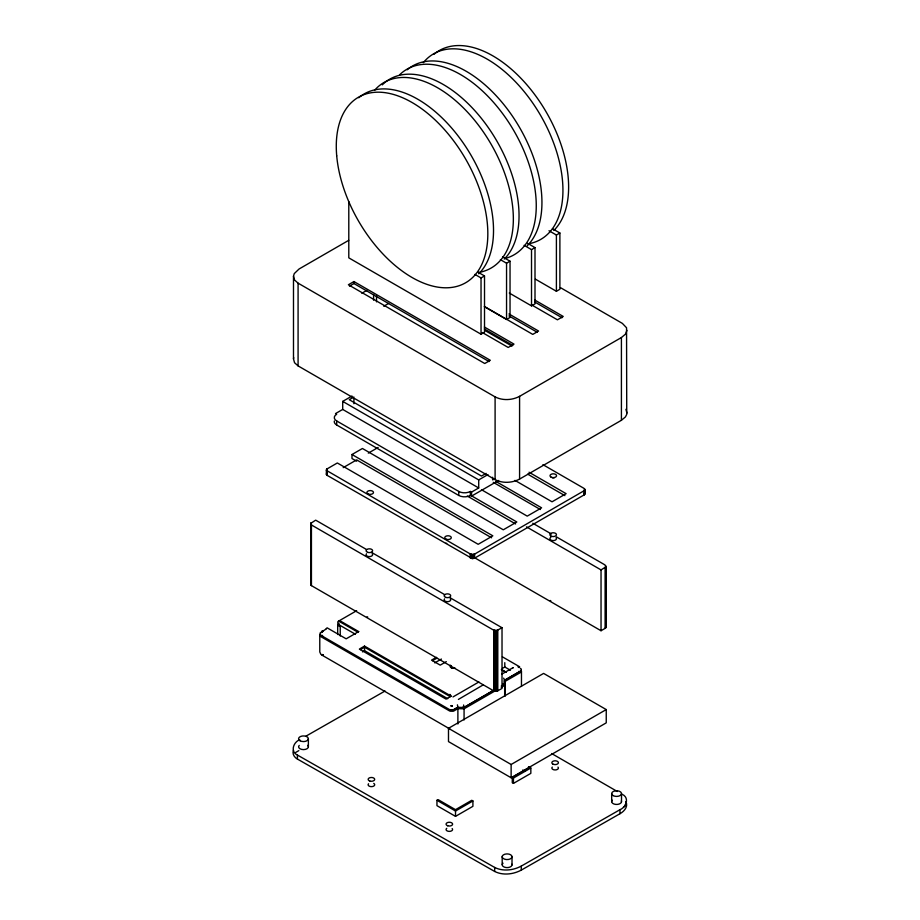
<?xml version="1.0" encoding="UTF-8"?>
<svg xmlns="http://www.w3.org/2000/svg" width="920" height="920" viewBox="0 0 920 920"><rect width="100%" height="100%" fill="white"/><g stroke="black" fill="none" stroke-linecap="round" stroke-linejoin="round"><path stroke-width="1.38" d="M308.384 746.752L308.384 738.714M502.193 864.581L502.193 856.543M512.014 864.972L512.014 856.934A4.922 2.841 0 0 0 504.942 854.185A4.922 2.841 0 0 0 504.355 859.096A4.922 2.841 0 0 0 512.014 856.934M611.673 801.619L611.673 793.592M621.518 801.619L621.518 793.592M322.92 631.499L321.897 631.396L322.966 631.431M458.39 699.43L483.207 684.894M320.93 654.431L319.78 651.969L319.78 634.972L320.666 633.845M521.134 670.312L521.26 671.841A3.024 1.748 0 0 1 520.57 672.462L504.666 681.639L504.666 695.6M326.117 629.038L320.16 632.903L320.103 634.662A3.921 2.265 0 0 0 320.896 635.317L449.19 709.389A3.921 2.265 0 0 0 450.34 709.849M450.903 705.812L452.168 705.847M512.693 668.069L513.303 667.598M366.608 549.562L315.675 520.156L310.868 523.296L311.719 525.124L493.419 630.028L496.995 630.442L502.021 627.739L502.021 688.424L497.375 691.012L493.741 690.874L311.431 585.626L310.753 584.476L311.431 583.314M542.926 464.657L583.947 488.336L584.66 490.406L474.593 554.127L472.592 554.518L470.269 553.966L326.37 470.338L327.025 468.935L337.329 462.978L478.181 544.306L492.844 535.831L351.992 454.514L351.992 458.539L356.638 461.207M584.913 489.681L584.234 494.845L474.593 558.153L472.167 558.52L327.301 475.444L326.347 474.11L327.025 472.949M560.429 287.627L622.38 323.403L626.554 327.773L626.738 414.402L625.393 416.955L621.414 420.291L519.582 479.078C512.153 483.023 502.642 483.541 495.098 479.63L298.08 365.895L294.549 362.733L293.491 358.938L293.491 276.195L294.262 273.596L299.046 269.008L348.726 240.327M293.491 358.938L293.733 357.627M626.969 330.349L625.393 334.213L621.414 337.536L519.582 396.336C512.153 400.28 502.642 400.798 495.098 396.888L298.08 283.153L294.549 279.99L293.491 276.195M293.457 750.248C292.008 753.721 294.308 757.47 297.424 759.069L494.672 871.458C502.975 875.644 513.279 874.391 521.284 870.113L619.942 813.728C624.047 811.567 628.556 806.518 625.818 801.688M519.018 671.278L518.834 671.772A3.024 1.748 0 0 1 518.132 672.394L504.079 680.512M474.317 557.577L601.036 630.74L605.279 628.268L605.855 626.623M326.174 628.728L327.117 627.831L346.161 638.825L358.697 631.591L340.71 621.207A2.852 2.334 -60 0 0 340.032 620.977C338.399 620.425 336.375 622.943 338.962 623.415L338.962 626.094L340.239 626.831L340.239 636.007M526.493 526.872L601.036 569.905L605.716 566.996L605.004 564.938L556.462 536.912M322.621 631.741L321.942 631.258L322.954 631.189M299.759 739.692C293.411 742.049 290.018 751.72 297.424 755.056L494.672 867.445C502.975 871.619 513.279 870.377 521.284 866.099L619.942 809.715C626.175 807.311 629.74 797.72 622.276 794.351M450.995 705.95L452.18 705.95L451.559 705.582M322.92 654.902L321.919 654.58L322.621 655.005M518.27 666.862C519.098 667.678 518.535 666.356 518.684 667.437M518.558 667.276L518.822 667.471M446.763 828.345L446.487 828.552A3.277 1.897 0 0 0 449.328 831.393A3.277 1.897 0 0 0 452.168 828.552M518.615 666.712L519.328 667.138L518.305 666.896M353.935 281.555L348.369 284.763L484.748 363.503L490.325 360.295L353.935 281.555L353.935 283.532L489.083 361.56M349.485 286.108L353.935 283.532M361.824 293.261L366.723 290.433M383.755 306.245L388.585 303.462M474.858 274.378L481.034 277.943L484.518 275.942L484.518 332.189L481.034 334.202L348.795 257.853L348.795 201.595M500.376 259.647L506.552 263.212L510.036 261.2L510.036 317.457L506.552 319.47L484.311 306.624M548.987 230.748L556.404 235.025L559.889 233.013L559.889 289.271L556.404 291.283L535.394 279.151M524.101 245.329L531.518 249.619L535.003 247.606L535.003 303.865L531.518 305.877L509.277 293.031M342.711 401.396L478.71 479.918L478.71 487.956L342.711 409.434L342.711 401.396L351.992 396.037M353.889 397.026L349.243 399.705L481.482 476.054L486.128 473.374M342.711 409.434L335.512 413.586L336.674 414.253A8.199 4.738 0 0 0 336.674 420.946L336.674 424.971L458.769 495.454A8.199 4.738 0 0 0 470.361 495.454L471.523 496.121L498.617 480.481M351.992 454.514L362.434 448.488L503.286 529.805L516.833 521.985L471.12 495.592M343.195 467.636L356.638 459.873L491.613 537.797M368.31 453.134L378.166 447.442M478.71 479.918L487.991 474.559M336.674 420.946L458.769 491.441A8.199 4.738 0 0 0 470.361 491.441L471.523 492.108L478.71 487.956M494.902 478.607L492.637 479.918L492.637 477.238M338.456 621.207L356.649 610.707M364.516 646.093L359.363 649.071L446.062 699.119L451.202 696.141L364.516 646.093L364.561 650.67L447.752 698.706M360.341 649.635L364.561 647.197L450.236 696.647L451.202 696.141M362.457 651.889L364.561 650.67M436.413 657.317L431.549 660.123L440.231 665.137L446.303 661.63M432.526 660.686L436.966 658.122M434.746 662.883L441.416 659.042M295.354 752.64L298.839 750.628M452.973 696.934L478.894 681.973M502.343 668.426L504.815 667L510.439 670.255M501.768 674.176L512.981 667.702M493.81 690.31L464.071 707.48L457.884 707.319L454.054 709.527A3.024 1.748 0 0 1 452.973 709.918L452.444 709.929M501.239 686.021L504.965 683.882L504.666 680.306L520.57 671.117A3.024 1.748 0 0 0 521.26 670.496L521.134 668.978A3.921 2.265 0 0 0 520.341 668.311M496.282 690.219L464.071 708.825L457.884 708.653L454.054 710.861A3.024 1.748 0 0 1 452.973 711.263L450.34 711.194A3.921 2.265 0 0 1 449.19 710.723L320.896 636.663A3.921 2.265 0 0 1 320.103 635.996L319.78 635.226M452.858 709.86A3.024 1.748 0 0 0 453.94 709.458L457.091 707.641L463.277 707.813L493.522 690.345M501.239 687.366L504.965 685.216L504.666 681.639M448.488 728.318L543.605 673.405L606.245 709.573L606.245 722.856L511.129 777.768L448.488 741.6L448.488 728.318L511.129 764.485L606.245 709.573M436.954 800.296L438.115 799.63L455.515 809.669L471.753 800.296L472.914 800.963L472.914 806.322L455.515 816.362L436.954 805.655L436.954 800.296L455.515 811.014L472.914 800.963M528.517 766.67L530.84 768.005L530.84 773.363L513.441 783.403L512.279 782.736L512.279 777.377L528.517 768.005M512.279 777.377L513.441 778.056L530.84 768.005M305.946 736.161L385.043 691.012M358.697 631.591L357.719 632.097L338.709 621.126M454.951 667.954L453.572 668.288M322.724 654.925L322.897 654.775M322.586 631.453L321.942 631.626L322.552 631.338M518.592 666.85C518.581 667.103 518.742 666.873 518.995 667M322.563 654.752L322.218 654.545M452.122 710.033L451.099 709.941M453.663 668.15L451.881 667.897A3.749 2.162 0 0 1 450.271 666.919L450.19 665.379A2.852 1.644 0 0 1 450.397 665.16M451.674 710.033L450.662 709.883M453.215 668.276L452.502 668.184A2.944 1.702 0 0 1 450.892 667.31L450.834 666.103A2.254 1.299 0 0 1 451.433 665.62M449.903 694.37L450.501 694.876M552.471 228.735L559.889 233.013M527.585 243.328L535.003 247.606M502.619 256.921L510.036 261.2M534.853 300.081L563.247 316.468L557.439 319.815L531.518 304.853M534.853 302.059L562.005 317.745M478.331 272.366L484.518 275.942M508.944 313.95L538.579 331.05L532.772 334.397L484.633 306.601M508.944 315.928L537.337 332.327M484.368 327.014L514.004 344.115L508.197 347.461L482.275 332.499M484.368 328.992L512.762 345.379M484.702 330.337L512.014 346.092M529.034 472.247L566.134 493.672L552.046 501.803L514.947 480.378M527.712 474.168L564.891 495.638M495.857 481.413L541.615 507.828L527.229 516.131L481.47 489.716M493.269 482.333L540.373 509.519M532.818 523.261L551.482 534.037M467.303 496.064L515.602 523.952M371.588 552.425L444.877 594.745M449.845 597.609L502.021 627.739M502.389 656.834L519.662 666.804M502.596 670.116L506.069 672.129M501.319 669.645L505.85 672.267M355.373 634.225L337.686 624.024L337.686 634.535M522.721 770.017L525.033 771.351M321.574 654.902L449.868 728.973M551.643 753.537L617.32 791.487M503.642 678.144L504.666 680.306M503.93 681.708L504.965 683.882M451.789 705.789L452.295 706.226L451.835 705.582M322.541 636.065L322.207 635.294M584.66 492.97L584.913 493.695M625.91 409.308L626.969 413.103M463.599 704.996L464.071 707.48M457.412 704.823L457.884 707.319M625.094 805.23L625.14 805.414A3.277 1.897 0 0 1 623.495 807.058M504.781 662.676L504.815 667M621.414 337.536L621.414 420.291M619.942 809.715L619.942 813.728M605.855 565.777L605.855 627.601M605.716 566.996L605.716 627.831M605.521 567.214L605.521 628.061M605.279 567.422L605.279 628.268M601.036 569.905L601.036 630.74M584.798 489.187L584.798 494.19M584.66 488.957L584.66 494.419M584.476 490.624L584.476 494.638M584.234 490.831L584.234 494.845M556.404 235.025L556.404 291.283M531.518 249.619L531.518 305.877M521.467 671.082L521.467 686.435M521.284 866.099L521.284 870.113M519.582 396.336L519.582 479.078M513.441 778.056L513.441 783.403M511.129 764.485L511.129 777.768M506.552 263.212L506.552 319.47M504.965 685.216L504.965 696.382M503.205 683.422L503.205 684.756M497.731 630.188L497.731 690.874M497.375 630.327L497.375 691.012M496.995 630.442L496.995 691.127M496.581 630.522L496.581 691.207M496.167 630.568L496.167 691.254M495.73 630.58L495.73 691.265M495.305 630.568L495.305 691.254M495.098 396.888L495.098 479.63M494.891 630.522L494.891 691.207M494.672 867.445L494.672 871.458M494.477 630.442L494.477 691.127M494.097 630.327L494.097 691.012M493.741 630.188L493.741 690.874M481.034 277.943L481.034 334.202M474.593 554.127L474.593 558.153M474.237 554.265L474.237 558.29M473.846 554.38L473.846 558.394M473.443 554.461L473.443 558.474M473.018 554.507L473.018 558.52M472.592 554.518L472.592 558.543M472.167 554.507L472.167 558.52M471.741 554.461L471.741 558.474M471.523 492.108L471.523 496.121M471.339 554.38L471.339 558.394M470.948 554.265L470.948 558.29M470.591 554.127L470.591 558.153M470.361 491.441L470.361 495.454M470.269 553.966L470.269 557.991M464.071 708.825L464.071 719.981M463.277 706.468L463.277 707.813M458.769 491.441L458.769 495.454M457.884 708.653L457.884 724.005M455.515 811.014L455.515 816.362M376.522 296.171L376.522 301.875M373.589 294.469L373.589 300.173M353.889 398.36L353.889 403.719M327.301 471.431L327.301 475.444M327.025 468.935L327.025 475.26M326.784 469.142L326.784 475.053M326.6 469.361L326.6 474.835M326.462 469.602L326.462 474.593M311.431 524.941L311.431 585.626M311.19 522.836L311.19 585.419M311.006 523.054L311.006 585.2M310.776 523.537L310.776 584.717M298.08 283.153L298.08 365.895M297.424 755.056L297.424 759.069M372.186 553.771A3.277 1.897 0 0 1 369.346 556.611A3.277 1.897 0 0 1 366.505 553.771M450.271 598.839A3.277 1.897 0 0 1 447.43 601.68A3.277 1.897 0 0 1 444.59 598.839M367.724 617.032A3.277 1.897 0 0 1 367.046 616.733M556.014 537.74A3.277 1.897 0 0 1 555.059 540.235A3.277 1.897 0 0 1 550.666 539.902A3.277 1.897 0 0 1 550.85 537.349M550.827 600.875A3.277 1.897 0 0 1 550.309 600.484M336.674 424.971A8.199 4.738 0 0 1 334.339 421.003M323.334 636.732A3.921 2.265 0 0 1 322.759 636.306M358.754 97.761A107.134 61.881 60 0 1 464.036 144.152A107.134 61.881 60 0 1 478.745 273.815M382.272 84.87A107.134 61.881 60 0 1 488.244 127.523A107.134 61.881 60 0 1 504.263 259.083M374.681 90.183A107.134 61.881 60 0 1 491.751 145.326A107.134 61.881 60 0 1 478.492 272.492M407.18 69.805A107.134 61.881 60 0 1 512.463 116.196A107.134 61.881 60 0 1 527.16 245.858M399.487 74.934A107.134 61.881 60 0 1 514.222 131.341A107.134 61.881 60 0 1 505.149 258.474M433.86 54.407A107.134 61.881 60 0 1 539.143 100.797A107.134 61.881 60 0 1 553.84 230.46M423.349 62.629A107.134 61.881 60 0 1 540.753 115.678A107.134 61.881 60 0 1 528.068 243.869M373.738 783.391A3.277 1.897 0 0 1 373.738 786.071L373.06 786.37A3.277 1.897 0 0 1 369.092 786.071A3.277 1.897 0 0 1 368.575 783.782M557.968 767.107A3.277 1.897 0 0 1 555.128 769.948A3.277 1.897 0 0 1 552.287 767.107M307.683 745.338A4.887 2.817 0 0 1 303.565 749.616A4.887 2.817 0 0 1 299.218 745.418M621.345 800.894A4.922 2.841 0 0 1 615.952 804.436A4.922 2.841 0 0 1 612.329 800.204M511.934 864.225A4.922 2.841 0 0 1 506.126 867.56A4.922 2.841 0 0 1 503.022 863.19M552.437 477.894A3.277 1.897 0 0 1 554.127 477.894M446.717 543.409A3.277 1.897 0 0 1 445.981 543.156M322.276 631.178L322.276 631.178M322.23 654.66L322.885 654.706L322.218 654.603M367.701 552.345A3.277 1.897 0 0 0 372.623 550.7A3.277 1.897 0 0 0 367.701 549.067A3.277 1.897 0 0 0 367.701 552.345M445.786 597.402A3.277 1.897 0 0 0 450.708 595.769A3.277 1.897 0 0 0 445.786 594.124A3.277 1.897 0 0 0 445.786 597.402M550.85 536.003A3.277 1.897 0 0 0 556.347 535.153A3.277 1.897 0 0 0 552.322 532.829A3.277 1.897 0 0 0 550.85 536.003M336.709 155.825A107.134 61.881 60 0 0 456.734 286.43A107.134 61.881 60 0 0 442.761 127.719A107.134 61.881 60 0 0 336.709 155.825M447.695 825.78A3.277 1.897 0 0 0 452.617 824.147A3.277 1.897 0 0 0 447.695 822.503A3.277 1.897 0 0 0 447.695 825.78M369.771 781.011A3.277 1.897 0 0 0 374.693 779.366A3.277 1.897 0 0 0 369.771 777.733A3.277 1.897 0 0 0 369.771 781.011M552.816 764.037A3.277 1.897 0 0 0 558.302 763.186A3.277 1.897 0 0 0 554.277 760.863A3.277 1.897 0 0 0 552.816 764.037M300.081 740.784A4.887 2.817 0 0 0 308.234 739.438A4.887 2.817 0 0 0 302.151 736.034A4.887 2.817 0 0 0 300.081 740.784M613.111 795.593A4.922 2.841 0 0 0 621.345 794.328A4.922 2.841 0 0 0 615.319 790.843A4.922 2.841 0 0 0 613.111 795.593M550.976 477.054A3.277 1.897 0 0 0 556.462 476.192A3.277 1.897 0 0 0 552.437 473.88A3.277 1.897 0 0 0 550.976 477.054M367.885 493.81A3.277 1.897 0 0 0 373.37 492.959A3.277 1.897 0 0 0 369.357 490.636A3.277 1.897 0 0 0 367.885 493.81M445.981 539.143A3.277 1.897 0 0 0 451.26 537.924A3.277 1.897 0 0 0 446.798 535.9A3.277 1.897 0 0 0 445.981 539.143"/></g></svg>
